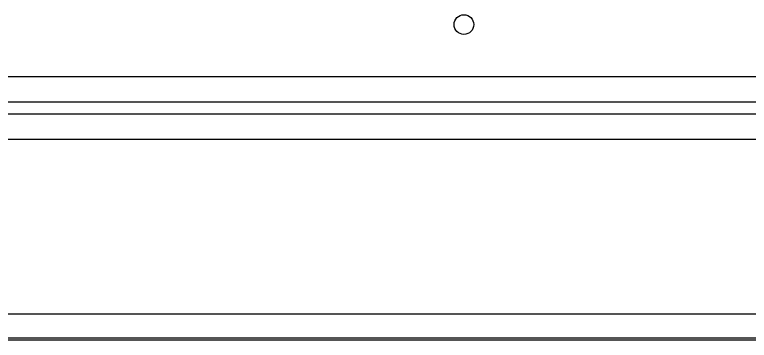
# Model space of a CAD drawing. Extents: x 0.3 to 11.5, y -8.2 to 3.2.
# Drawn here: x 8.372 to 8.961, y -3.378 to -3.117 of the extents above; entities that cross this region are included whole.
import ezdxf

# ---------------------------------------------------------------- set-up
doc = ezdxf.new("R2010")
doc.units = 0
doc.header["$MEASUREMENT"] = 0
doc.layers.add('BLACK', color=7, linetype='CONTINUOUS')

msp = doc.modelspace()

# ---------------------------------------------------------------- linework, layer by layer
at = {"layer": 'BLACK', "linetype": 'CONTINUOUS'}
for p, q in [((9.56757, -3.16719), (3.81514, -3.16719)), ((3.71946, -3.18721), (9.56898, -3.18721)), ((9.56695, -3.19705), (3.71742, -3.19705)), ((3.81007, -3.21707), (9.5566, -3.21707)), ((9.68675, -3.35715), (6.67513, -3.35715)), ((6.67304, -3.37618), (11.302, -3.37618)), ((11.303, -3.37815), (6.67304, -3.37815))]:
    msp.add_line(p, q, dxfattribs=at)
at = {"layer": 'BLACK'}
msp.add_circle((8.73209, -3.1252), 0.00787, dxfattribs=at)

doc.saveas('drawing.dxf')
